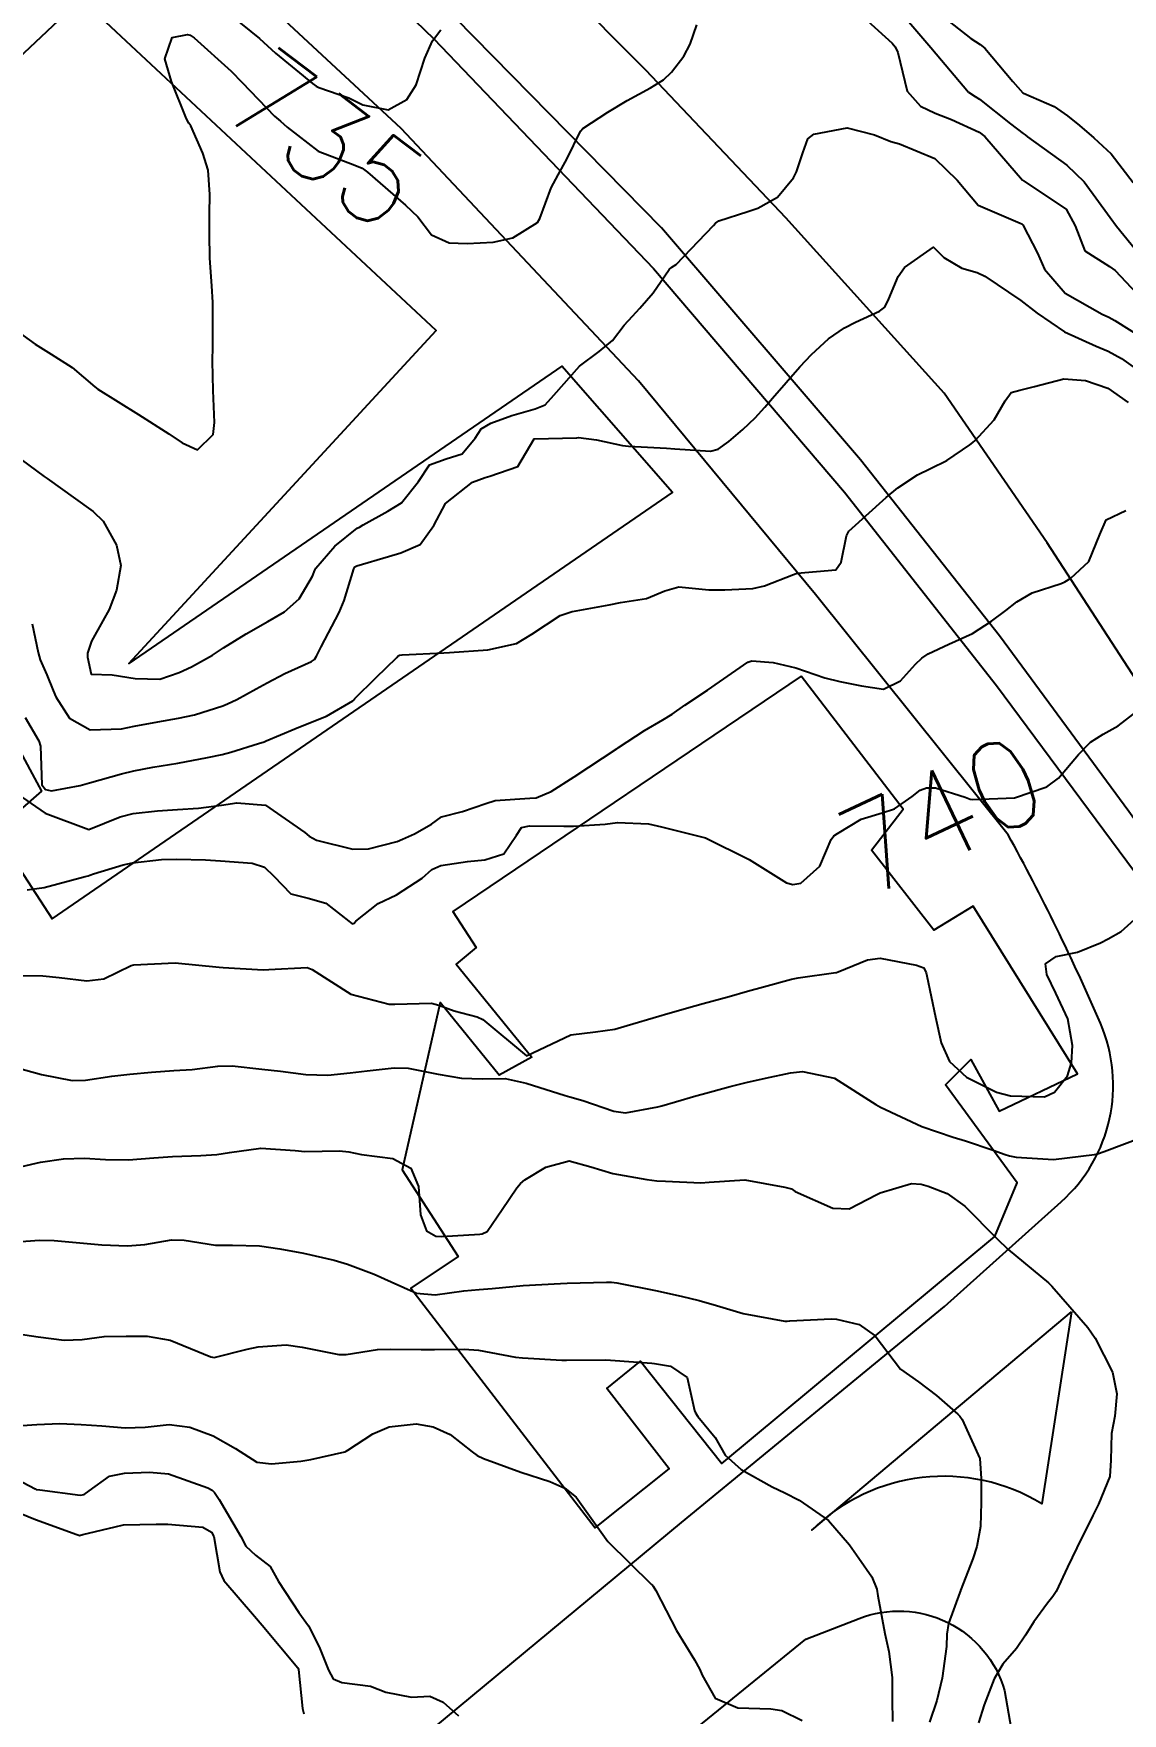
# Model space of a CAD drawing. Header units: metres. Extents: x 318500 to 325275, y 7408834 to 7428799.
# Drawn here: x 323723.6 to 323773.1, y 7420493.1 to 7420569.4 of the extents above; entities that cross this region are included whole.
import ezdxf
from ezdxf.enums import TextEntityAlignment as Align

# ---------------------------------------------------------------- set-up
doc = ezdxf.new("R2010")
doc.units = ezdxf.units.M
doc.header["$MEASUREMENT"] = 0
for name, color, linetype in [('Cotas', 45, 'Continuous'), ('Curvas de Nivel 1m', 11, 'Continuous'), ('Curvas de Nivel 5m', 15, 'Continuous'), ('Edificações', 30, 'Continuous'), ('Linha Férrea', 20, 'Continuous'), ('Vias Primárias', 230, 'Continuous')]:
    doc.layers.add(name, color=color, linetype=linetype)
doc.styles.add('Style-STANDARD', font='STANDARD.shx')

msp = doc.modelspace()

# ---------------------------------------------------------------- linework, layer by layer
at = {"layer": 'Curvas de Nivel 1m', "flags": 128}
for points, elevation in [([(323732.64, 7420570.188), (323733.89, 7420569.167), (323734.62, 7420568.504), (323736.304, 7420567.134), (323736.471, 7420567.005), (323736.598, 7420566.941), (323737.96, 7420566.476), (323738.591, 7420566.165), (323739.741, 7420565.936), (323740.593, 7420566.402), (323741.006, 7420567.074), (323741.401, 7420568.286), (323741.75, 7420569.063), (323742.131, 7420569.564)], 734), ([(323762.66, 7420570.77), (323764.391, 7420568.764), (323764.626, 7420568.47), (323766.101, 7420566.737), (323766.401, 7420566.536), (323766.597, 7420566.411), (323768, 7420565.302), (323768.581, 7420564.859), (323768.668, 7420564.795), (323768.783, 7420564.707), (323770.561, 7420563.419), (323771.344, 7420562.668), (323772.526, 7420561.043), (323772.814, 7420560.647), (323774.288, 7420558.847)], 734), ([(323764.654, 7420570.382), (323766.196, 7420569.178), (323766.632, 7420568.892), (323766.837, 7420568.728), (323768.107, 7420567.215), (323768.557, 7420566.71), (323768.6, 7420566.684), (323769.982, 7420566.077), (323770.59, 7420565.656), (323771.137, 7420565.223), (323771.793, 7420564.662), (323772.569, 7420563.929), (323773.582, 7420562.64)], 733), ([(323722.379, 7420550.575), (323724.12, 7420549.294), (323724.26, 7420549.192), (323724.358, 7420549.122), (323725.431, 7420548.354), (323726.344, 7420547.701), (323726.799, 7420547.255), (323727.407, 7420546.166), (323727.598, 7420545.247), (323727.407, 7420544.135), (323727.076, 7420543.252), (323726.788, 7420542.742), (323726.266, 7420541.816), (323726.085, 7420541.263), (323726.08, 7420541.085), (323726.246, 7420540.314), (323727.202, 7420540.294), (323728.243, 7420540.114), (323729.369, 7420540.097), (323730.248, 7420540.39), (323730.809, 7420540.644), (323731.769, 7420541.187), (323732.263, 7420541.509), (323733.286, 7420542.154), (323734.276, 7420542.715), (323735.027, 7420543.149), (323735.692, 7420543.736), (323736.305, 7420544.766), (323736.402, 7420545.035), (323736.451, 7420545.128), (323737.318, 7420546.122), (323738.338, 7420546.94), (323738.44, 7420546.997), (323738.611, 7420547.097), (323739.721, 7420547.712), (323740.35, 7420548.101), (323741.116, 7420549.069), (323741.62, 7420549.813), (323742.376, 7420550.088), (323743.099, 7420550.319), (323743.692, 7420551.03), (323743.963, 7420551.46), (323744.4, 7420551.714), (323745.354, 7420552.062), (323746.41, 7420552.358), (323746.867, 7420552.54), (323747.259, 7420552.987), (323748.433, 7420554.305), (323749.327, 7420554.957), (323749.931, 7420555.465), (323750.458, 7420556.158), (323750.831, 7420556.57), (323751.173, 7420556.933), (323751.777, 7420557.63), (323752.496, 7420558.683), (323752.619, 7420558.798), (323752.814, 7420558.915), (323754.518, 7420560.689), (323754.613, 7420560.795), (323754.76, 7420560.888), (323756.081, 7420561.32), (323756.529, 7420561.467), (323757.419, 7420561.975), (323758.149, 7420562.846), (323758.281, 7420563.117), (323758.567, 7420563.976), (323758.801, 7420564.612), (323759.068, 7420564.833), (323760.583, 7420565.122), (323761.829, 7420564.798), (323762.576, 7420564.503), (323762.969, 7420564.389), (323764.564, 7420563.723), (323765.583, 7420562.745), (323766.533, 7420561.607), (323768.443, 7420560.789), (323768.521, 7420560.751), (323768.568, 7420560.709), (323769.235, 7420559.427), (323769.553, 7420558.694), (323770.484, 7420557.611), (323772.16, 7420556.655), (323772.468, 7420556.516), (323772.739, 7420556.374), (323774.45, 7420555.292)], 736), ([(323723.573, 7420542.601), (323723.837, 7420541.296), (323723.934, 7420540.974), (323724.245, 7420540.281), (323724.521, 7420539.572), (323724.642, 7420539.284), (323725.266, 7420538.324), (323726.208, 7420537.788), (323727.624, 7420537.83), (323728.211, 7420537.961), (323729.28, 7420538.158), (323730.217, 7420538.315), (323730.943, 7420538.475), (323732.226, 7420538.886), (323732.437, 7420538.968), (323732.863, 7420539.174), (323733.748, 7420539.655), (323734.242, 7420539.928), (323735.054, 7420540.342), (323736.256, 7420540.892), (323736.398, 7420540.988), (323736.484, 7420541.127), (323736.691, 7420541.551), (323737.518, 7420543.111), (323737.738, 7420543.659), (323738.174, 7420545.102), (323738.228, 7420545.184), (323738.312, 7420545.234), (323739.748, 7420545.656), (323740.321, 7420545.822), (323741.195, 7420546.199), (323741.812, 7420547.058), (323742.35, 7420548.067), (323743.576, 7420549.032), (323744.145, 7420549.242), (323744.364, 7420549.298), (323745.63, 7420549.748), (323746.368, 7420551), (323748.312, 7420551.051), (323748.391, 7420551.056), (323749.201, 7420550.958), (323750.386, 7420550.701), (323750.652, 7420550.672), (323752.385, 7420550.58), (323752.752, 7420550.547), (323754.383, 7420550.436), (323754.732, 7420550.537), (323755.21, 7420550.878), (323755.848, 7420551.419), (323756.406, 7420551.948), (323756.84, 7420552.43), (323757.195, 7420552.852), (323758.434, 7420554.268), (323758.963, 7420554.832), (323759.741, 7420555.531), (323760.458, 7420556.032), (323760.965, 7420556.302), (323762.059, 7420556.794), (323762.29, 7420556.974), (323762.478, 7420557.348), (323762.907, 7420558.371), (323763.186, 7420558.78), (323764.509, 7420559.697), (323764.976, 7420559.224), (323765.792, 7420558.741), (323766.497, 7420558.544), (323766.841, 7420558.381), (323768.479, 7420557.28), (323769.211, 7420556.699), (323770.458, 7420555.863), (323771.896, 7420555.21), (323772.445, 7420554.974), (323773.048, 7420554.644), (323774.43, 7420553.66)], 737), ([(323723.256, 7420538.345), (323723.88, 7420537.295), (323723.951, 7420537.047), (323724.013, 7420535.293), (323724.177, 7420535.085), (323724.444, 7420535.018), (323725.753, 7420535.266), (323726.181, 7420535.38), (323727.636, 7420535.795), (323728.187, 7420535.931), (323729.053, 7420536.091), (323730.191, 7420536.276), (323731.537, 7420536.533), (323732.195, 7420536.678), (323732.59, 7420536.782), (323733.845, 7420537.164), (323734.111, 7420537.251), (323734.202, 7420537.287), (323735.508, 7420537.843), (323736.215, 7420538.118), (323736.932, 7420538.407), (323738.128, 7420539.102), (323738.183, 7420539.149), (323738.232, 7420539.206), (323739.181, 7420540.155), (323740.13, 7420541.081), (323740.197, 7420541.144), (323740.261, 7420541.183), (323740.381, 7420541.198), (323742.262, 7420541.289), (323742.518, 7420541.302), (323744.264, 7420541.424), (323745.569, 7420541.704), (323746.271, 7420542.136), (323747.549, 7420542.981), (323748.1, 7420543.155), (323748.283, 7420543.186), (323749.777, 7420543.459), (323750.29, 7420543.574), (323751.475, 7420543.745), (323752.298, 7420544.105), (323752.934, 7420544.277), (323754.299, 7420544.151), (323755.033, 7420544.145), (323756.3, 7420544.212), (323756.829, 7420544.328), (323758.149, 7420544.842), (323758.266, 7420544.886), (323758.311, 7420544.897), (323760.071, 7420545.056), (323760.319, 7420545.395), (323760.552, 7420546.591), (323760.668, 7420546.805), (323762.356, 7420548.342), (323762.887, 7420548.782), (323763.776, 7420549.362), (323764.373, 7420549.651), (323765.109, 7420550.019), (323766.155, 7420550.734), (323766.288, 7420550.835), (323766.393, 7420550.927), (323767.264, 7420551.865), (323767.767, 7420552.717), (323768.038, 7420553.1), (323768.425, 7420553.207), (323769.097, 7420553.37), (323770.43, 7420553.718), (323771.414, 7420553.649), (323772.427, 7420553.3), (323773.349, 7420552.641)], 738), ([(323722.26, 7420535.319), (323724.161, 7420534.008), (323726.15, 7420533.26), (323727.567, 7420533.838), (323728.161, 7420533.991), (323729.267, 7420534.12), (323730.165, 7420534.179), (323731.12, 7420534.242), (323732.168, 7420534.365), (323732.871, 7420534.472), (323734.168, 7420534.364), (323735.951, 7420533.133), (323736.148, 7420532.964), (323736.486, 7420532.784), (323738.139, 7420532.371), (323738.847, 7420532.385), (323740.145, 7420532.716), (323740.395, 7420532.827), (323740.938, 7420533.068), (323741.711, 7420533.503), (323742.162, 7420533.838), (323743.117, 7420534.084), (323744.171, 7420534.441), (323744.604, 7420534.586), (323746.175, 7420534.684), (323746.469, 7420534.703), (323747.146, 7420534.986), (323748.187, 7420535.662), (323750.136, 7420536.941), (323750.175, 7420536.966), (323750.201, 7420536.981), (323751.385, 7420537.756), (323752.22, 7420538.251), (323752.64, 7420538.497), (323753.219, 7420538.905), (323754.241, 7420539.592), (323756.078, 7420540.863), (323756.261, 7420540.927), (323757.221, 7420540.85), (323758.256, 7420540.604), (323759.577, 7420540.148), (323760.248, 7420539.977), (323761.236, 7420539.786), (323762.243, 7420539.641), (323763.006, 7420540.015), (323763.691, 7420540.766), (323763.984, 7420541.041), (323764.265, 7420541.237), (323765.206, 7420541.683), (323766.274, 7420542.167), (323767.148, 7420542.717), (323767.794, 7420543.2), (323768.293, 7420543.6), (323768.989, 7420544.01), (323770.306, 7420544.436), (323770.474, 7420544.511), (323770.744, 7420544.673), (323771.556, 7420545.427), (323772.067, 7420546.654), (323772.347, 7420547.32), (323773.245, 7420547.747)], 739), ([(323722.737, 7420526.633), (323724.06, 7420526.621), (323724.795, 7420526.543), (323726.057, 7420526.397), (323726.829, 7420526.482), (323728.068, 7420527.088), (323728.185, 7420527.121), (323730.07, 7420527.21), (323732.068, 7420527.019), (323732.24, 7420527.006), (323734.066, 7420526.901), (323734.316, 7420526.906), (323736.068, 7420527.008), (323736.289, 7420526.905), (323738.05, 7420525.794), (323739.785, 7420525.342), (323740.044, 7420525.345), (323741.715, 7420525.385), (323742.044, 7420525.293), (323742.73, 7420525.04), (323743.782, 7420524.768), (323744.036, 7420524.642), (323746.02, 7420523), (323748.03, 7420523.952), (323749.159, 7420524.081), (323750.033, 7420524.206), (323750.6, 7420524.369), (323752.039, 7420524.789), (323752.442, 7420524.914), (323753.672, 7420525.269), (323754.047, 7420525.371), (323755.232, 7420525.692), (323756.056, 7420525.922), (323756.785, 7420526.127), (323758.065, 7420526.479), (323758.364, 7420526.537), (323760.069, 7420526.771), (323760.1, 7420526.779), (323760.173, 7420526.808), (323761.516, 7420527.351), (323762.08, 7420527.419), (323763.734, 7420527.104), (323764.073, 7420526.983), (323764.173, 7420526.758), (323764.207, 7420526.619), (323764.604, 7420524.752), (323764.857, 7420523.576), (323765.235, 7420522.742), (323766.009, 7420522.029), (323767.365, 7420521.344), (323767.997, 7420521.171), (323769.542, 7420521.139), (323770, 7420521.345), (323770.592, 7420522.091), (323770.781, 7420522.669), (323770.82, 7420523.46), (323770.601, 7420524.672), (323770.057, 7420525.838), (323769.649, 7420526.684), (323769.594, 7420527.168), (323770.082, 7420527.497), (323771.048, 7420527.703), (323772.092, 7420528.122), (323772.444, 7420528.296), (323773.034, 7420528.636), (323774.11, 7420529.603)], 741), ([(323722.851, 7420522.464), (323724.003, 7420522.146), (323725.393, 7420521.876), (323725.999, 7420521.888), (323727.183, 7420522.068), (323728.004, 7420522.153), (323728.986, 7420522.244), (323730.007, 7420522.323), (323730.831, 7420522.374), (323732.01, 7420522.524), (323732.652, 7420522.532), (323734.008, 7420522.393), (323734.856, 7420522.299), (323736.005, 7420522.138), (323737.006, 7420522.114), (323738.007, 7420522.226), (323738.79, 7420522.31), (323740.011, 7420522.453), (323740.653, 7420522.427), (323742.007, 7420522.156), (323743.065, 7420521.973), (323744.004, 7420521.955), (323745.056, 7420521.958), (323746.001, 7420521.751), (323747.773, 7420521.193), (323747.992, 7420521.134), (323748.585, 7420520.961), (323749.983, 7420520.477), (323750.516, 7420520.401), (323751.986, 7420520.679), (323752.175, 7420520.73), (323752.788, 7420520.908), (323753.712, 7420521.176), (323753.996, 7420521.257), (323755.27, 7420521.602), (323756.004, 7420521.783), (323756.873, 7420521.985), (323758.011, 7420522.226), (323758.562, 7420522.281), (323760.007, 7420521.975), (323761.891, 7420520.781), (323761.989, 7420520.719), (323762.107, 7420520.66), (323763.975, 7420519.79), (323765.403, 7420519.304), (323765.966, 7420519.14), (323767.22, 7420518.711), (323767.766, 7420518.511), (323767.958, 7420518.451), (323768.268, 7420518.386), (323769.956, 7420518.294), (323771.817, 7420518.51), (323771.959, 7420518.539), (323772.258, 7420518.646), (323773.977, 7420519.303)], 742), ([(323722.456, 7420517.824), (323723.949, 7420518.173), (323724.995, 7420518.319), (323725.951, 7420518.349), (323726.909, 7420518.291), (323727.95, 7420518.276), (323729.099, 7420518.37), (323729.952, 7420518.422), (323731.226, 7420518.464), (323731.953, 7420518.511), (323732.527, 7420518.602), (323733.956, 7420518.795), (323735.511, 7420518.692), (323735.955, 7420518.65), (323737.526, 7420518.677), (323737.955, 7420518.635), (323738.534, 7420518.515), (323739.952, 7420518.328), (323740.773, 7420517.893), (323741.119, 7420517.062), (323741.207, 7420515.774), (323741.48, 7420515.056), (323741.906, 7420514.814), (323742.157, 7420514.795), (323743.908, 7420514.899), (323744.014, 7420514.913), (323744.231, 7420515.017), (323744.912, 7420516.023), (323745.587, 7420517.004), (323745.744, 7420517.2), (323745.944, 7420517.367), (323746.904, 7420517.94), (323747.953, 7420518.226), (323748.948, 7420517.953), (323749.947, 7420517.657), (323751.495, 7420517.374), (323751.944, 7420517.321), (323752.331, 7420517.301), (323753.943, 7420517.232), (323754.325, 7420517.265), (323755.945, 7420517.362), (323757.757, 7420517.026), (323757.942, 7420516.992), (323758.051, 7420516.948), (323758.224, 7420516.836), (323759.929, 7420516.081), (323760.68, 7420516.047), (323761.939, 7420516.697), (323761.99, 7420516.729), (323762.085, 7420516.779), (323763.51, 7420517.199), (323763.944, 7420517.168), (323764.267, 7420517.079), (323765.124, 7420516.742), (323765.932, 7420516.17), (323767.38, 7420514.708), (323767.902, 7420514.199), (323769.735, 7420512.682), (323769.888, 7420512.532), (323771.514, 7420510.655), (323771.853, 7420510.183), (323772.634, 7420508.638), (323772.839, 7420507.654), (323772.737, 7420506.636), (323772.591, 7420505.845), (323772.565, 7420504.638), (323772.51, 7420503.898), (323772.008, 7420502.646), (323771.745, 7420502.132), (323771.023, 7420500.661), (323770.599, 7420499.785), (323770.072, 7420498.674), (323769.929, 7420498.444), (323769.692, 7420498.142), (323769.065, 7420497.3), (323768.692, 7420496.69), (323768.275, 7420496.083), (323767.657, 7420495.377), (323767.266, 7420494.706), (323766.815, 7420493.529), (323766.551, 7420492.716)], 743), ([(323722.668, 7420514.539), (323723.9, 7420514.632), (323724.572, 7420514.608), (323725.898, 7420514.484), (323726.729, 7420514.42), (323727.897, 7420514.371), (323728.696, 7420514.43), (323729.901, 7420514.642), (323730.479, 7420514.624), (323731.898, 7420514.404), (323732.669, 7420514.401), (323733.898, 7420514.366), (323734.816, 7420514.226), (323735.893, 7420514.028), (323737.284, 7420513.714), (323737.887, 7420513.533), (323739.1, 7420513.088), (323739.876, 7420512.727), (323741.03, 7420512.221), (323741.871, 7420512.149), (323743.171, 7420512.329), (323743.874, 7420512.392), (323744.457, 7420512.431), (323745.876, 7420512.573), (323747.566, 7420512.664), (323747.877, 7420512.666), (323749.659, 7420512.724), (323749.878, 7420512.723), (323750.119, 7420512.696), (323751.874, 7420512.338), (323753.046, 7420512.077), (323753.87, 7420511.89), (323754.653, 7420511.664), (323755.864, 7420511.292), (323757.754, 7420510.948), (323757.861, 7420510.947), (323757.987, 7420510.964), (323759.862, 7420511.055), (323760.096, 7420511.04), (323761.124, 7420510.791), (323761.853, 7420510.29), (323763.013, 7420508.768), (323763.821, 7420508.188), (323764.646, 7420507.581), (323765.619, 7420506.733), (323765.71, 7420506.633), (323765.806, 7420506.482), (323766.611, 7420504.718), (323766.679, 7420503.804), (323766.676, 7420502.716), (323766.645, 7420501.623), (323766.47, 7420500.719), (323766.289, 7420500.154), (323765.74, 7420498.729), (323765.726, 7420498.703), (323765.699, 7420498.635), (323765.187, 7420497.228), (323765.12, 7420496.738), (323765.099, 7420496.174), (323764.906, 7420494.741), (323764.652, 7420493.727), (323764.32, 7420492.75)], 744), ([(323722.676, 7420506.188), (323723.79, 7420506.261), (323724.825, 7420506.31), (323725.79, 7420506.265), (323726.743, 7420506.204), (323727.789, 7420506.112), (323728.71, 7420506.142), (323729.79, 7420506.256), (323730.736, 7420506.142), (323731.786, 7420505.738), (323732.805, 7420505.17), (323733.771, 7420504.549), (323734.448, 7420504.471), (323735.772, 7420504.594), (323736.234, 7420504.662), (323737.779, 7420505.019), (323737.837, 7420505.042), (323737.913, 7420505.099), (323739.042, 7420505.833), (323739.791, 7420506.159), (323741.014, 7420506.284), (323741.791, 7420506.158), (323742.552, 7420505.803), (323743.548, 7420505.023), (323743.778, 7420504.858), (323744.072, 7420504.721), (323745.766, 7420504.088), (323747.075, 7420503.666), (323747.756, 7420503.364), (323748.283, 7420502.962), (323749.72, 7420500.94), (323751.701, 7420498.998), (323751.739, 7420498.958), (323751.772, 7420498.919), (323751.892, 7420498.722), (323752.836, 7420496.903), (323753.65, 7420495.569), (323753.902, 7420495.144), (323754.008, 7420494.885), (323754.593, 7420493.834), (323755.628, 7420493.394), (323757.115, 7420493.357), (323757.626, 7420493.269), (323758.544, 7420492.826)], 746), ([(323721.766, 7420504.345), (323723.71, 7420503.331), (323723.75, 7420503.312), (323723.924, 7420503.287), (323725.747, 7420503.043), (323725.93, 7420503.074), (323726.16, 7420503.254), (323727.087, 7420503.913), (323727.762, 7420504.042), (323728.894, 7420504.087), (323729.762, 7420504.021), (323731.549, 7420503.387), (323731.752, 7420503.284), (323731.854, 7420503.179), (323732.061, 7420502.861), (323733.043, 7420501.167), (323733.283, 7420500.732), (323733.712, 7420500.322), (323734.38, 7420499.816), (323734.761, 7420499.139), (323735.679, 7420497.73), (323736.128, 7420497.123), (323736.606, 7420496.165), (323737.027, 7420495.109), (323737.243, 7420494.713), (323737.635, 7420494.554), (323738.937, 7420494.384), (323739.63, 7420494.109), (323740.798, 7420493.888), (323741.629, 7420493.932), (323742.243, 7420493.658), (323742.927, 7420493.03)], 747), ([(323722.652, 7420502.385), (323723.73, 7420501.953), (323725.607, 7420501.262), (323725.688, 7420501.229), (323725.72, 7420501.223), (323725.87, 7420501.258), (323727.346, 7420501.616), (323727.727, 7420501.698), (323729.202, 7420501.741), (323729.728, 7420501.727), (323731.321, 7420501.592), (323731.723, 7420501.378), (323731.825, 7420501.179), (323732.091, 7420499.563), (323732.269, 7420499.171), (323733.676, 7420497.557), (323734.017, 7420497.147), (323735.641, 7420495.215), (323735.67, 7420495.13), (323735.856, 7420493.36), (323735.914, 7420493.126)], 748)]:
    msp.add_lwpolyline(points, dxfattribs=dict(at, elevation=elevation))
at = {"layer": 'Curvas de Nivel 5m', "flags": 128}
for points, elevation in [([(323761.198, 7420570.259), (323762.633, 7420568.958), (323762.769, 7420568.788), (323762.881, 7420568.531), (323763.317, 7420566.779), (323763.922, 7420566.098), (323764.59, 7420565.785), (323765.328, 7420565.489), (323766.582, 7420564.926), (323766.845, 7420564.727), (323768.551, 7420562.744), (323768.591, 7420562.709), (323770.531, 7420561.418), (323770.948, 7420560.674), (323771.378, 7420559.536), (323772.502, 7420558.828), (323772.756, 7420558.647), (323774.473, 7420556.818)], 735), ([(323722.453, 7420556.208), (323723.714, 7420555.301), (323724.433, 7420554.836), (323725.382, 7420554.233), (323726.421, 7420553.363), (323726.553, 7420553.259), (323728.403, 7420552.103), (323729.779, 7420551.219), (323730.384, 7420550.825), (323731.082, 7420550.497), (323731.794, 7420551.189), (323731.848, 7420551.738), (323731.792, 7420553.189), (323731.765, 7420554.522), (323731.774, 7420555.19), (323731.782, 7420555.858), (323731.776, 7420557.19), (323731.73, 7420557.943), (323731.641, 7420559.193), (323731.622, 7420560.304), (323731.631, 7420561.193), (323731.644, 7420562.083), (323731.559, 7420563.195), (323731.329, 7420563.966), (323730.771, 7420565.207), (323730.689, 7420565.326), (323730.575, 7420565.525), (323729.897, 7420567.221), (323729.596, 7420568.244), (323729.937, 7420569.22), (323730.631, 7420569.354), (323730.749, 7420569.326), (323730.932, 7420569.205), (323732.608, 7420567.686), (323733.104, 7420567.175), (323734.585, 7420565.648), (323734.846, 7420565.419), (323735.156, 7420565.151), (323736.564, 7420564.063), (323738.231, 7420563.429), (323738.553, 7420563.286), (323738.805, 7420563.097), (323740.528, 7420561.603), (323741.086, 7420561.072), (323741.708, 7420560.258), (323742.508, 7420559.894), (323743.33, 7420559.859), (323744.509, 7420559.928), (323745.405, 7420560.117), (323746.518, 7420560.822), (323746.625, 7420560.998), (323747.145, 7420562.387), (323747.455, 7420562.986), (323747.85, 7420563.692), (323748.47, 7420564.972), (323748.581, 7420565.093), (323749.715, 7420565.832), (323750.594, 7420566.362), (323751.652, 7420566.934), (323752.239, 7420567.292), (323752.611, 7420567.639), (323753.167, 7420568.367), (323753.449, 7420568.908), (323753.753, 7420569.794)], 735), ([(323723.338, 7420530.528), (323724.113, 7420530.636), (323725.982, 7420531.126), (323726.119, 7420531.162), (323726.187, 7420531.192), (323726.35, 7420531.258), (323727.709, 7420531.661), (323728.128, 7420531.759), (323729.451, 7420531.9), (323730.131, 7420531.923), (323731.437, 7420531.884), (323732.13, 7420531.839), (323733.556, 7420531.738), (323734.126, 7420531.56), (323734.548, 7420531.154), (323735.323, 7420530.353), (323736.11, 7420530.147), (323736.904, 7420529.915), (323737.949, 7420529.102), (323738.098, 7420528.991), (323738.189, 7420529.009), (323738.264, 7420529.098), (323739.287, 7420529.91), (323740.112, 7420530.304), (323741.278, 7420531.063), (323741.725, 7420531.457), (323742.129, 7420531.631), (323743.343, 7420531.82), (323744.133, 7420531.884), (323744.987, 7420532.162), (323745.564, 7420533.006), (323745.799, 7420533.36), (323746.156, 7420533.433), (323747.722, 7420533.411), (323748.157, 7420533.419), (323749.593, 7420533.514), (323750.16, 7420533.589), (323751.568, 7420533.517), (323752.157, 7420533.392), (323754.15, 7420532.89), (323756.136, 7420531.901), (323757.834, 7420530.843), (323758.119, 7420530.773), (323758.486, 7420530.835), (323759.347, 7420531.607), (323759.863, 7420532.814), (323759.985, 7420532.981), (323760.154, 7420533.089), (323761.226, 7420533.732), (323762.169, 7420534.026), (323762.738, 7420534.208), (323763.536, 7420534.766), (323763.896, 7420535.049), (323764.184, 7420535.158), (323764.594, 7420535.163), (323765.942, 7420534.734), (323766.179, 7420534.648), (323766.275, 7420534.632), (323768.18, 7420534.7), (323769.661, 7420535.209), (323770.189, 7420535.598), (323771.086, 7420536.667), (323771.642, 7420537.225), (323772.214, 7420537.595), (323772.894, 7420537.966), (323773.757, 7420538.635)], 740), ([(323722.742, 7420510.411), (323723.844, 7420510.244), (323725.028, 7420510.086), (323725.843, 7420510.115), (323726.84, 7420510.255), (323727.846, 7420510.275), (323728.801, 7420510.271), (323729.843, 7420510.079), (323731.685, 7420509.33), (323731.832, 7420509.297), (323733.331, 7420509.671), (323733.839, 7420509.787), (323735.109, 7420509.873), (323735.84, 7420509.764), (323737.5, 7420509.44), (323737.835, 7420509.438), (323739.262, 7420509.662), (323739.839, 7420509.682), (323741.237, 7420509.661), (323741.839, 7420509.667), (323743.188, 7420509.682), (323743.839, 7420509.625), (323745.518, 7420509.32), (323745.834, 7420509.282), (323747.624, 7420509.182), (323747.833, 7420509.175), (323749.59, 7420509.187), (323749.834, 7420509.179), (323751.716, 7420509.037), (323751.832, 7420509.023), (323752.568, 7420508.909), (323753.323, 7420508.398), (323753.656, 7420506.892), (323753.695, 7420506.787), (323753.797, 7420506.62), (323754.585, 7420505.675), (323755.05, 7420504.871), (323755.77, 7420504.22), (323757.177, 7420503.428), (323757.755, 7420503.151), (323758.403, 7420502.83), (323759.736, 7420501.897), (323760.685, 7420500.796), (323761.111, 7420500.186), (323761.706, 7420499.349), (323761.928, 7420498.778), (323761.986, 7420498.487), (323762.304, 7420496.774), (323762.486, 7420495.947), (323762.637, 7420494.77), (323762.629, 7420493.776), (323762.643, 7420492.77)], 745)]:
    msp.add_lwpolyline(points, dxfattribs=dict(at, elevation=elevation))
at = {"layer": 'Edificações'}
msp.add_lwpolyline([(323722.821, 7420537.196), (323723.998, 7420535.001), (323721.888, 7420533.176), (323724.486, 7420529.21), (323724.486, 7420529.21), (323752.65, 7420548.558), (323747.634, 7420554.293), (323727.958, 7420540.803), (323741.924, 7420555.912), (323725.795, 7420570.965), (323699.543, 7420546.268)], dxfattribs=at)
msp.add_lwpolyline([(323758.49, 7420540.23), (323742.68, 7420529.538), (323743.733, 7420527.912), (323742.823, 7420527.146), (323746.271, 7420522.932), (323744.787, 7420522.119), (323742.105, 7420525.419), (323740.382, 7420517.814), (323742.922, 7420513.879), (323740.768, 7420512.444), (323749.147, 7420501.571), (323752.498, 7420504.25), (323749.673, 7420507.885), (323751.206, 7420509.129), (323754.893, 7420504.489), (323767.299, 7420514.788), (323768.305, 7420517.228), (323765.049, 7420521.676), (323766.198, 7420522.824), (323767.491, 7420520.48), (323771.044, 7420522.174), (323766.304, 7420529.779), (323764.519, 7420528.694), (323761.694, 7420532.329), (323763.13, 7420534.194), (323758.49, 7420540.23)], close=True, dxfattribs=at)
at = {"layer": 'Linha Férrea'}
for points in [[(322143.825, 7422393.254, 0.177055), (322348.62, 7422102.056), (322434.806, 7422041.149, -0.110991), (322629.993, 7421830.678), (322682.61, 7421743.599), (322746.773, 7421641.593), (322762.264, 7421616.034), (322784.09, 7421580.598, 0.089131), (322895.412, 7421449.131), (322994.737, 7421367.338, -0.08158), (323134.171, 7421212.836), (323192.504, 7421114.159, 0.09806), (323348.116, 7420944.919), (323507.932, 7420825.984), (323699.619, 7420681.705), (323733.067, 7420655.668, -0.104587), (323843.705, 7420529.863, -0.339852), (323771.4, 7420065.587)], [(323771.4, 7420065.587, 0.339852), (323843.705, 7420529.863, 0.104587), (323733.067, 7420655.668), (323699.619, 7420681.705), (323507.932, 7420825.984), (323348.116, 7420944.919, -0.09806), (323192.504, 7421114.159), (323134.171, 7421212.836, 0.08158), (322994.737, 7421367.338), (322895.412, 7421449.131, -0.089131), (322784.09, 7421580.598), (322762.264, 7421616.034), (322746.773, 7421641.593), (322682.61, 7421743.599), (322629.993, 7421830.678, 0.110991), (322434.806, 7422041.149), (322348.62, 7422102.056, -0.177055), (322143.825, 7422393.254)], [(322140.246, 7422392.292, 0.177815), (322346.493, 7422099.021), (322440.925, 7422031.999, -0.098061), (322613.888, 7421848.216), (322683.948, 7421733.892), (322746.506, 7421634.335), (322780.475, 7421578.692, 0.094269), (322901.272, 7421438.87), (322999.189, 7421358.366, -0.08072), (323136.386, 7421201.409), (323184.599, 7421119.369, 0.102464), (323355.759, 7420933.913), (323510.091, 7420819.318), (323694.288, 7420680.697, -0.007988), (323738.117, 7420646.682, -0.098634), (323840.146, 7420527.887, -0.339824), (323768.602, 7420068.543)], [(323768.602, 7420068.543, 0.339824), (323840.146, 7420527.887, 0.098634), (323738.117, 7420646.682, 0.007988), (323694.288, 7420680.697), (323510.091, 7420819.318), (323355.759, 7420933.913, -0.102464), (323184.599, 7421119.369), (323136.386, 7421201.409, 0.08072), (322999.189, 7421358.366), (322901.272, 7421438.87, -0.094269), (322780.475, 7421578.692), (322746.506, 7421634.335), (322683.948, 7421733.892), (322613.888, 7421848.216, 0.098061), (322440.925, 7422031.999), (322346.493, 7422099.021, -0.177815), (322140.246, 7422392.292)]]:
    msp.add_lwpolyline(points, format="xyb", dxfattribs=at)
at = {"layer": 'Vias Primárias'}
for points in [[(323715.644, 7420145.548, 0), (323709.04, 7420132.939)], [(323831.088, 7420001.787, 0), (323833.844, 7420008.443, 0.220888)], [(323205.069, 7420933.766, 0), (323207.298, 7420931.929, 0.020742), (323210.311, 7420929.649), (323213.335, 7420928.865), (323214.564, 7420929.479), (323216.061, 7420926.782), (323213.869, 7420925.313), (323213.871, 7420924.556), (323218.068, 7420917.639), (323222.108, 7420910.972), (323227.38, 7420903.131), (323230.217, 7420898.982, 0.38291), (323236.446, 7420897.46), (323249.502, 7420903.926), (323257.59, 7420907.836)], [(323740.013, 7420572.843), (323734.688, 7420578.043, 1.017169), (323733.7, 7420576.997), (323741.815, 7420569.153), (323751.786, 7420558.737), (323760.472, 7420548.58), (323767.361, 7420539.805), (323773.977, 7420530.884), (323775.207, 7420529.109), (323776.044, 7420527.585), (323776.583, 7420526.061), (323776.762, 7420523.879), (323778.348, 7420526.001), (323776.761, 7420529.36), (323773.377, 7420534.09), (323767.51, 7420542.051), (323761.191, 7420550.046), (323752.151, 7420560.584), (323741.945, 7420570.972), (323740.013, 7420572.843)], [(323741.728, 7420492.409), (323753.063, 7420501.804), (323765.012, 7420511.62), (323770.309, 7420516.371, 0.322253), (323772.088, 7420524.47, 0.024061), (323767.896, 7420533.031), (323759.146, 7420543.939), (323751.104, 7420553.626), (323740.324, 7420565.092), (323730.182, 7420574.518, 0.431851), (323721.956, 7420573.971), (323716.721, 7420569.258), (323708.264, 7420560.295), (323702.384, 7420553.418), (323695.696, 7420546.215), (323689.172, 7420539.179), (323683.946, 7420532.952), (323678.101, 7420526.751), (323669.09, 7420516.607), (323661.696, 7420509.668), (323653.946, 7420501.112), (323646.164, 7420495.104), (323640.093, 7420487.324)], [(323770.78, 7420511.369), (323769.427, 7420502.659, 0.34341), (323758.979, 7420501.457), (323770.78, 7420511.369)], [(323729.177, 7420472.516), (323758.711, 7420496.508), (323761.124, 7420497.447, -0.440636), (323767.738, 7420494.181), (323768.039, 7420492.45)]]:
    msp.add_lwpolyline(points, format="xyb", dxfattribs=at)
msp.add_lwpolyline([(323775.185, 7420537.795), (323769.663, 7420546.273), (323764.996, 7420553.078), (323757.799, 7420561.034), (323751.442, 7420567.731), (323743.95, 7420575.264), (323732.801, 7420585.358), (323728.963, 7420588.315), (323717.77, 7420596.94), (323709.733, 7420603.674), (323705.444, 7420606.95), (323700.595, 7420610.453), (323687.34, 7420619.034), (323674.083, 7420627.701), (323661.079, 7420636.087), (323643.905, 7420647.243), (323622.991, 7420660.826), (323616.924, 7420664.414), (323610.028, 7420669.413), (323598.912, 7420677.863), (323591.959, 7420683.264), (323580.636, 7420692.702), (323564.397, 7420707.046), (323559.057, 7420711.919)], dxfattribs=at)

# ---------------------------------------------------------------- texts
at = {"layer": 'Cotas', "style": 'Style-STANDARD'}
for s, rotation, p in [('735', 322.80893, (323736.91, 7420564.606, 735)), ('740', 25.38436, (323764.872, 7420533.941, 740))]:
    msp.add_text(s, height=4, rotation=rotation, dxfattribs=at).set_placement(p, align=Align.MIDDLE_CENTER)

doc.saveas('drawing.dxf')
